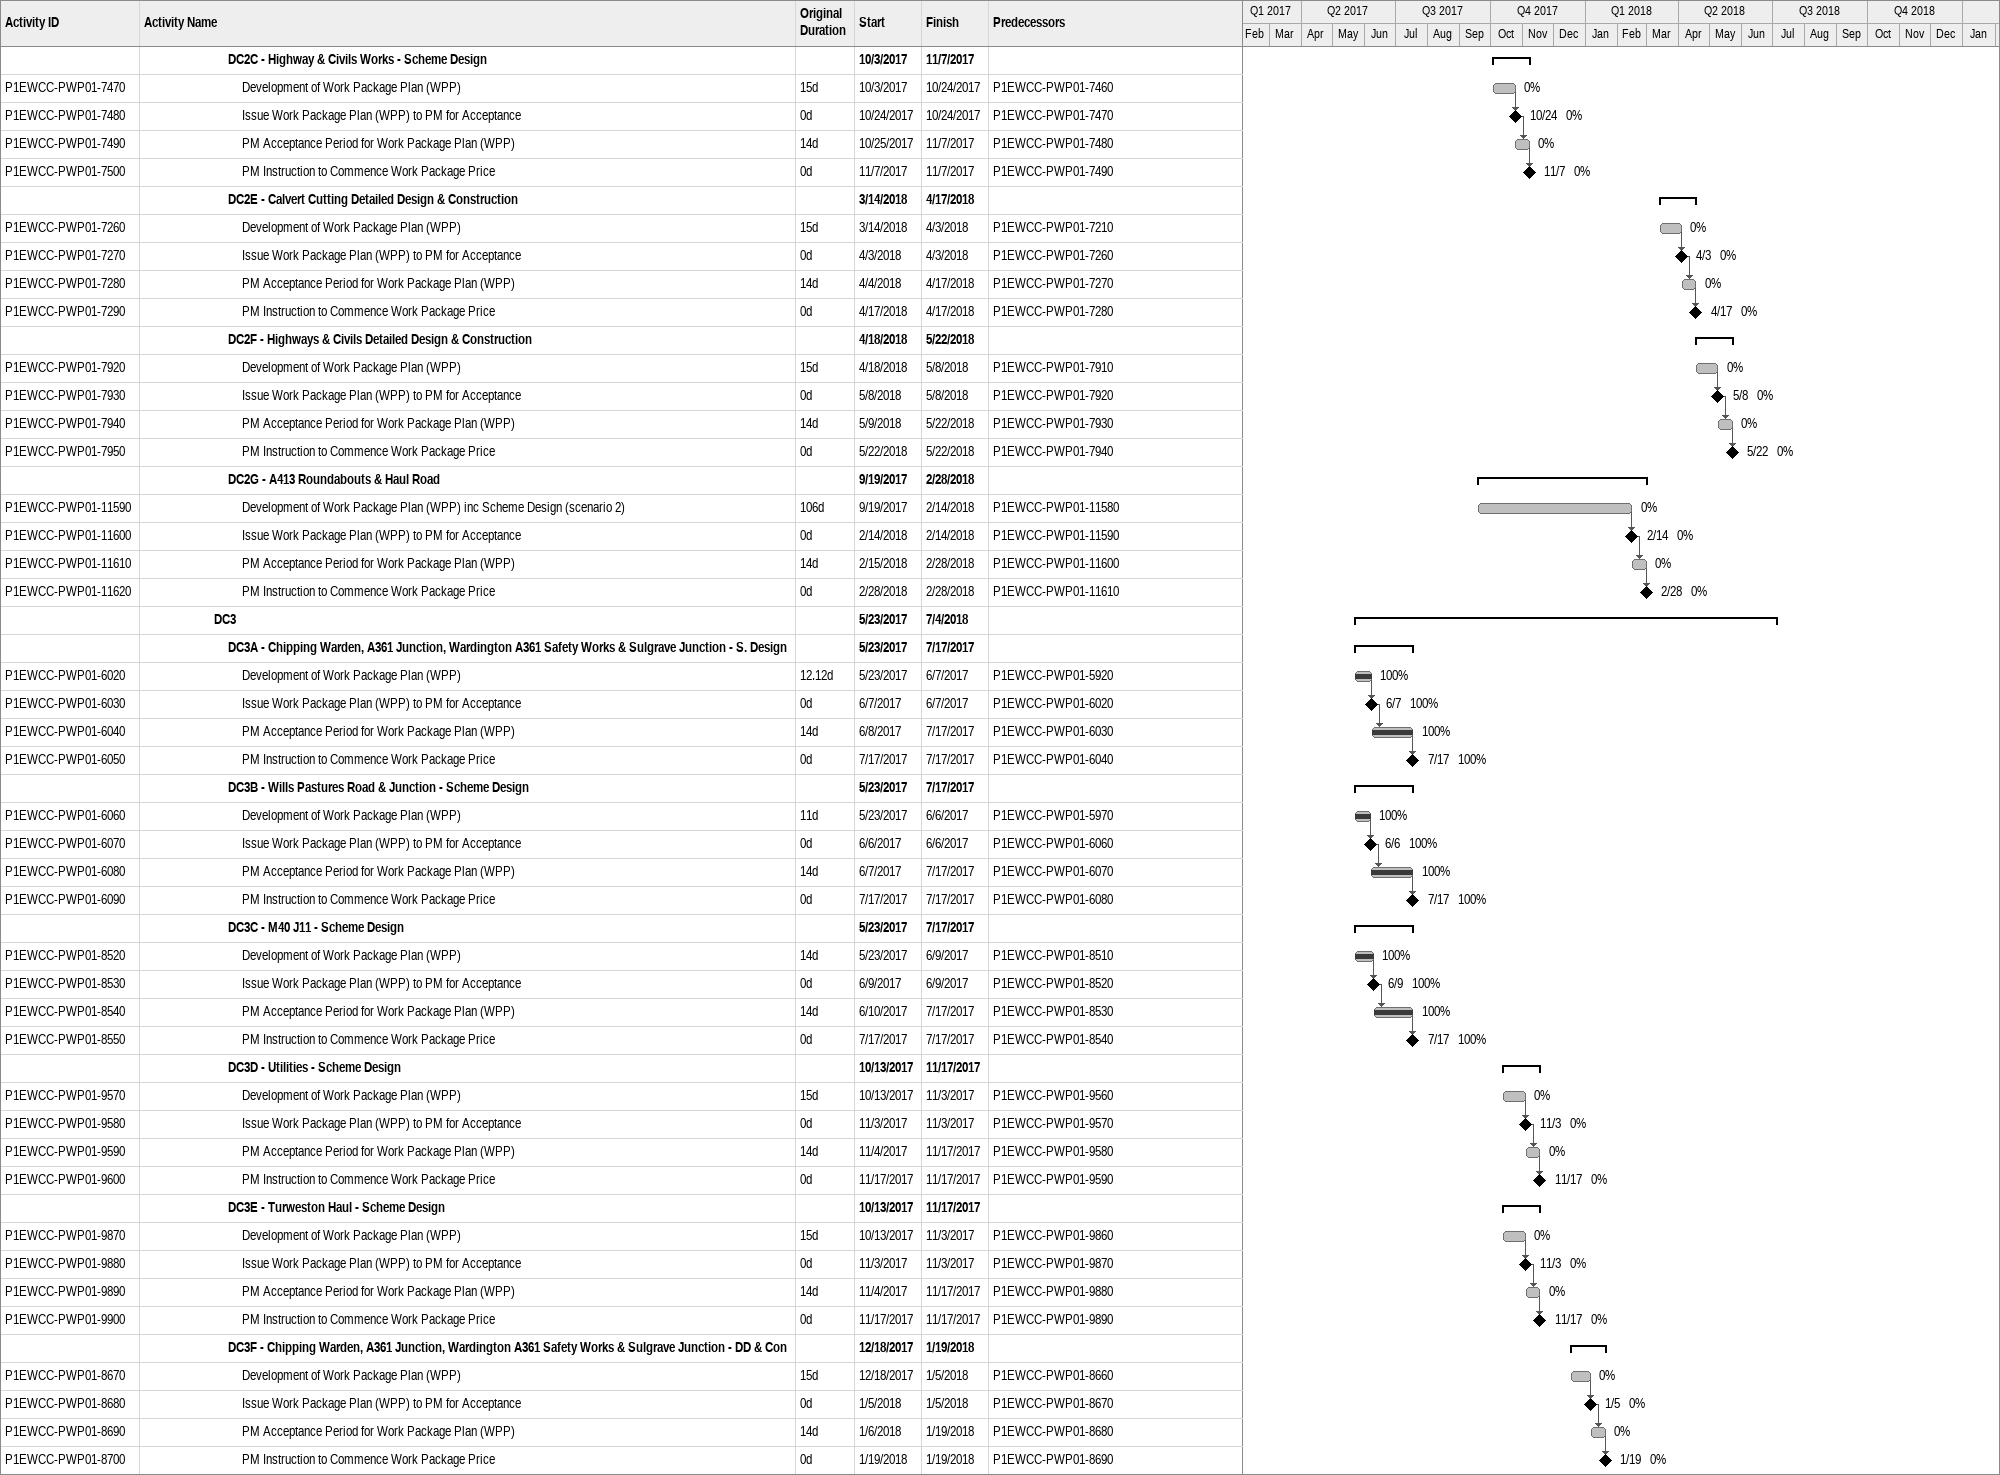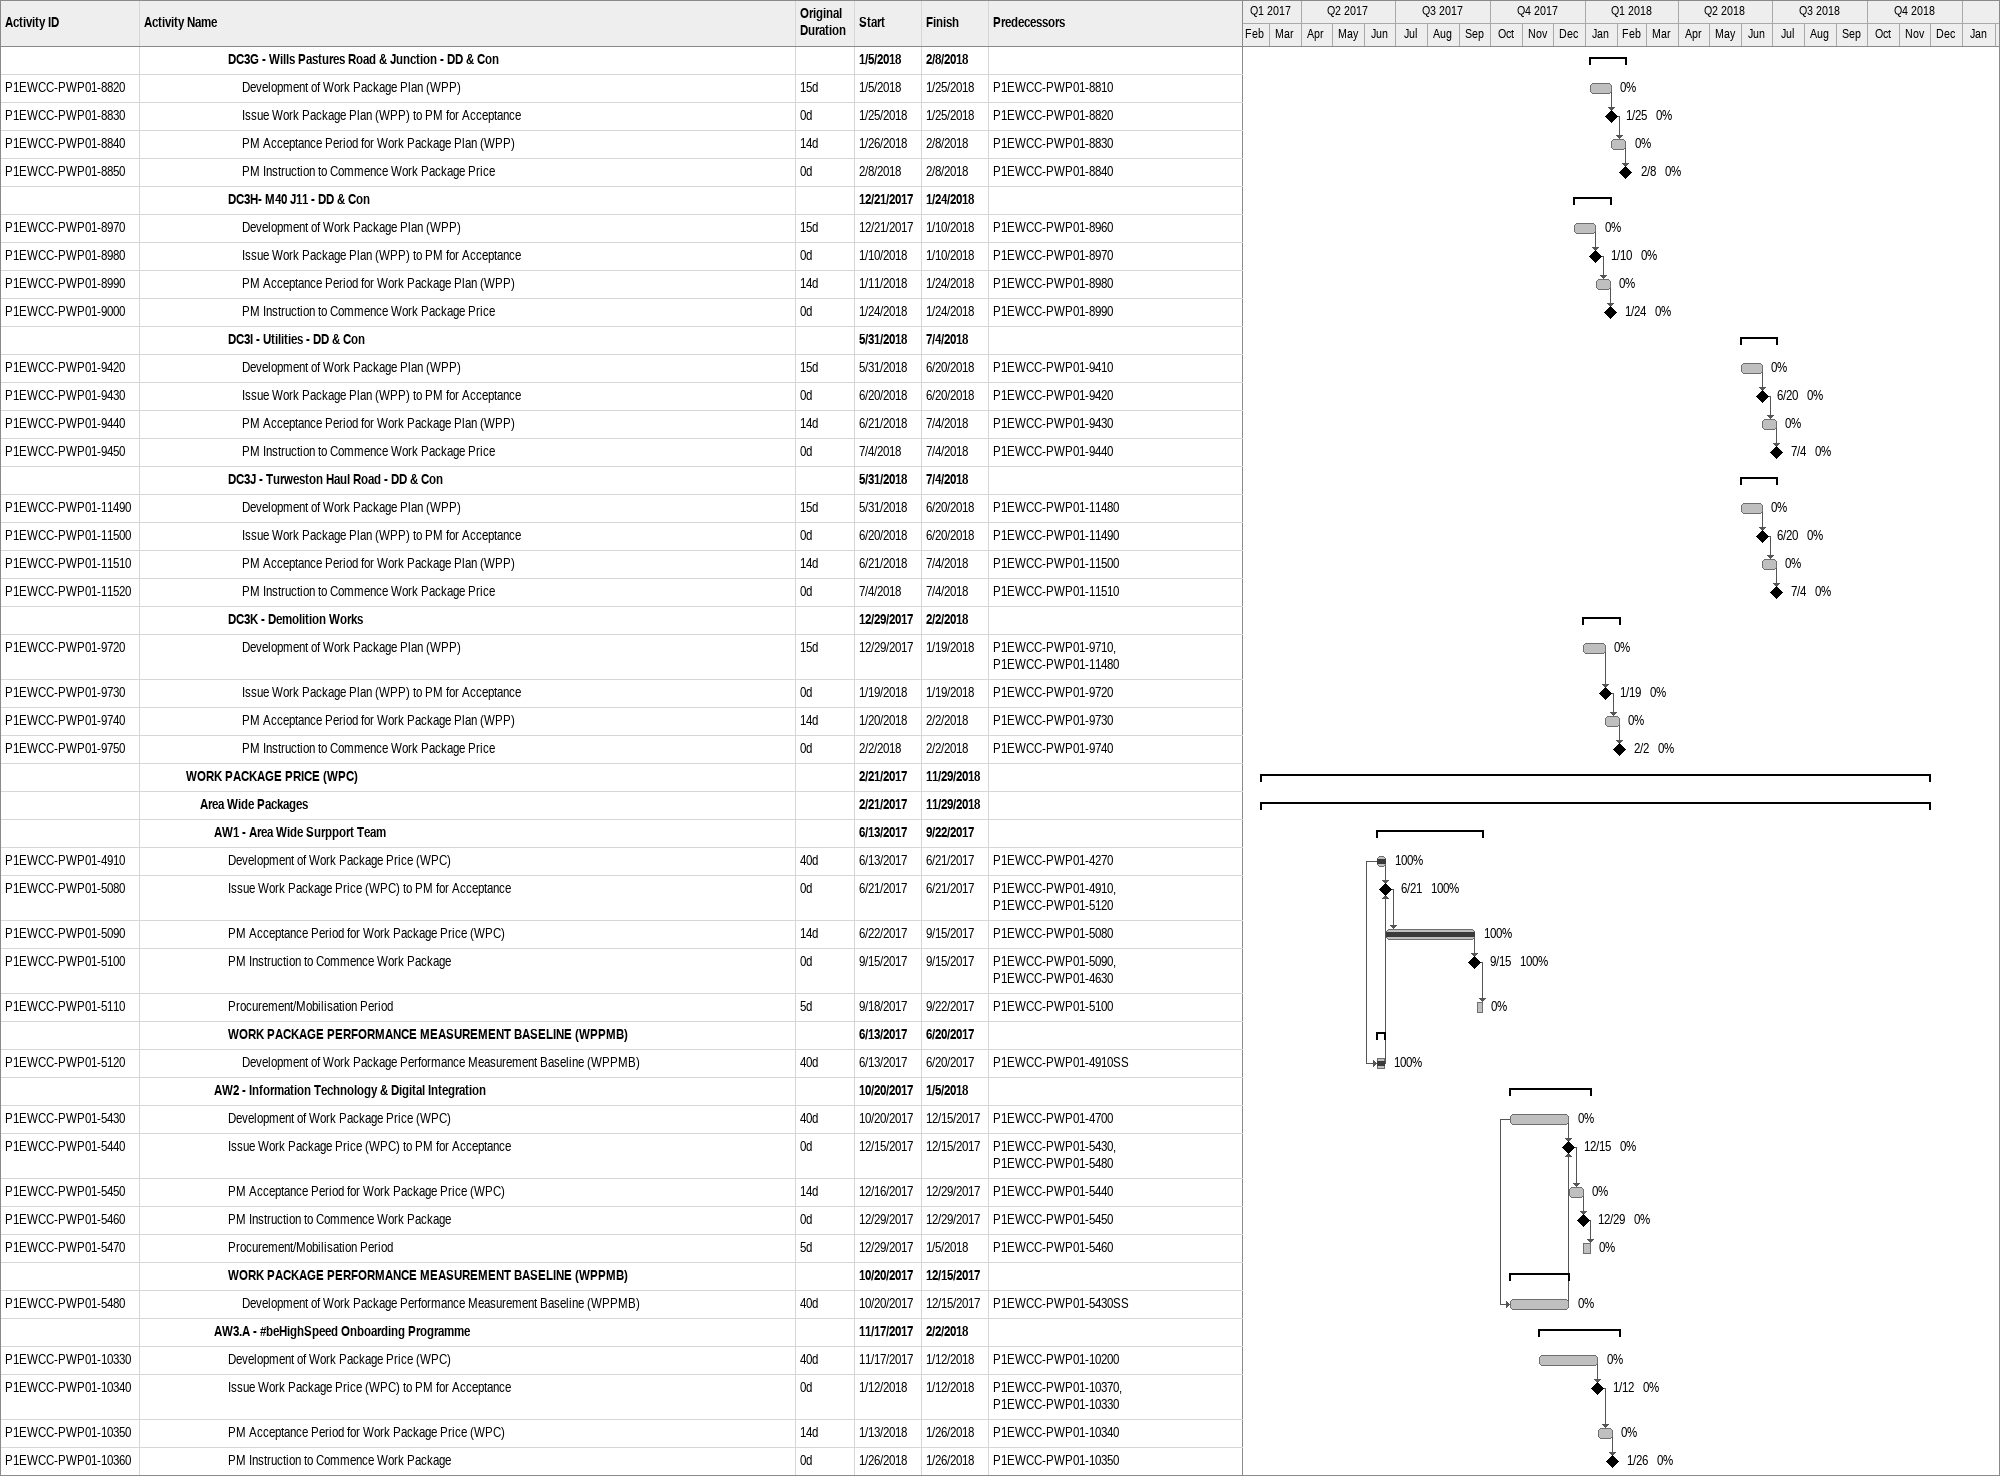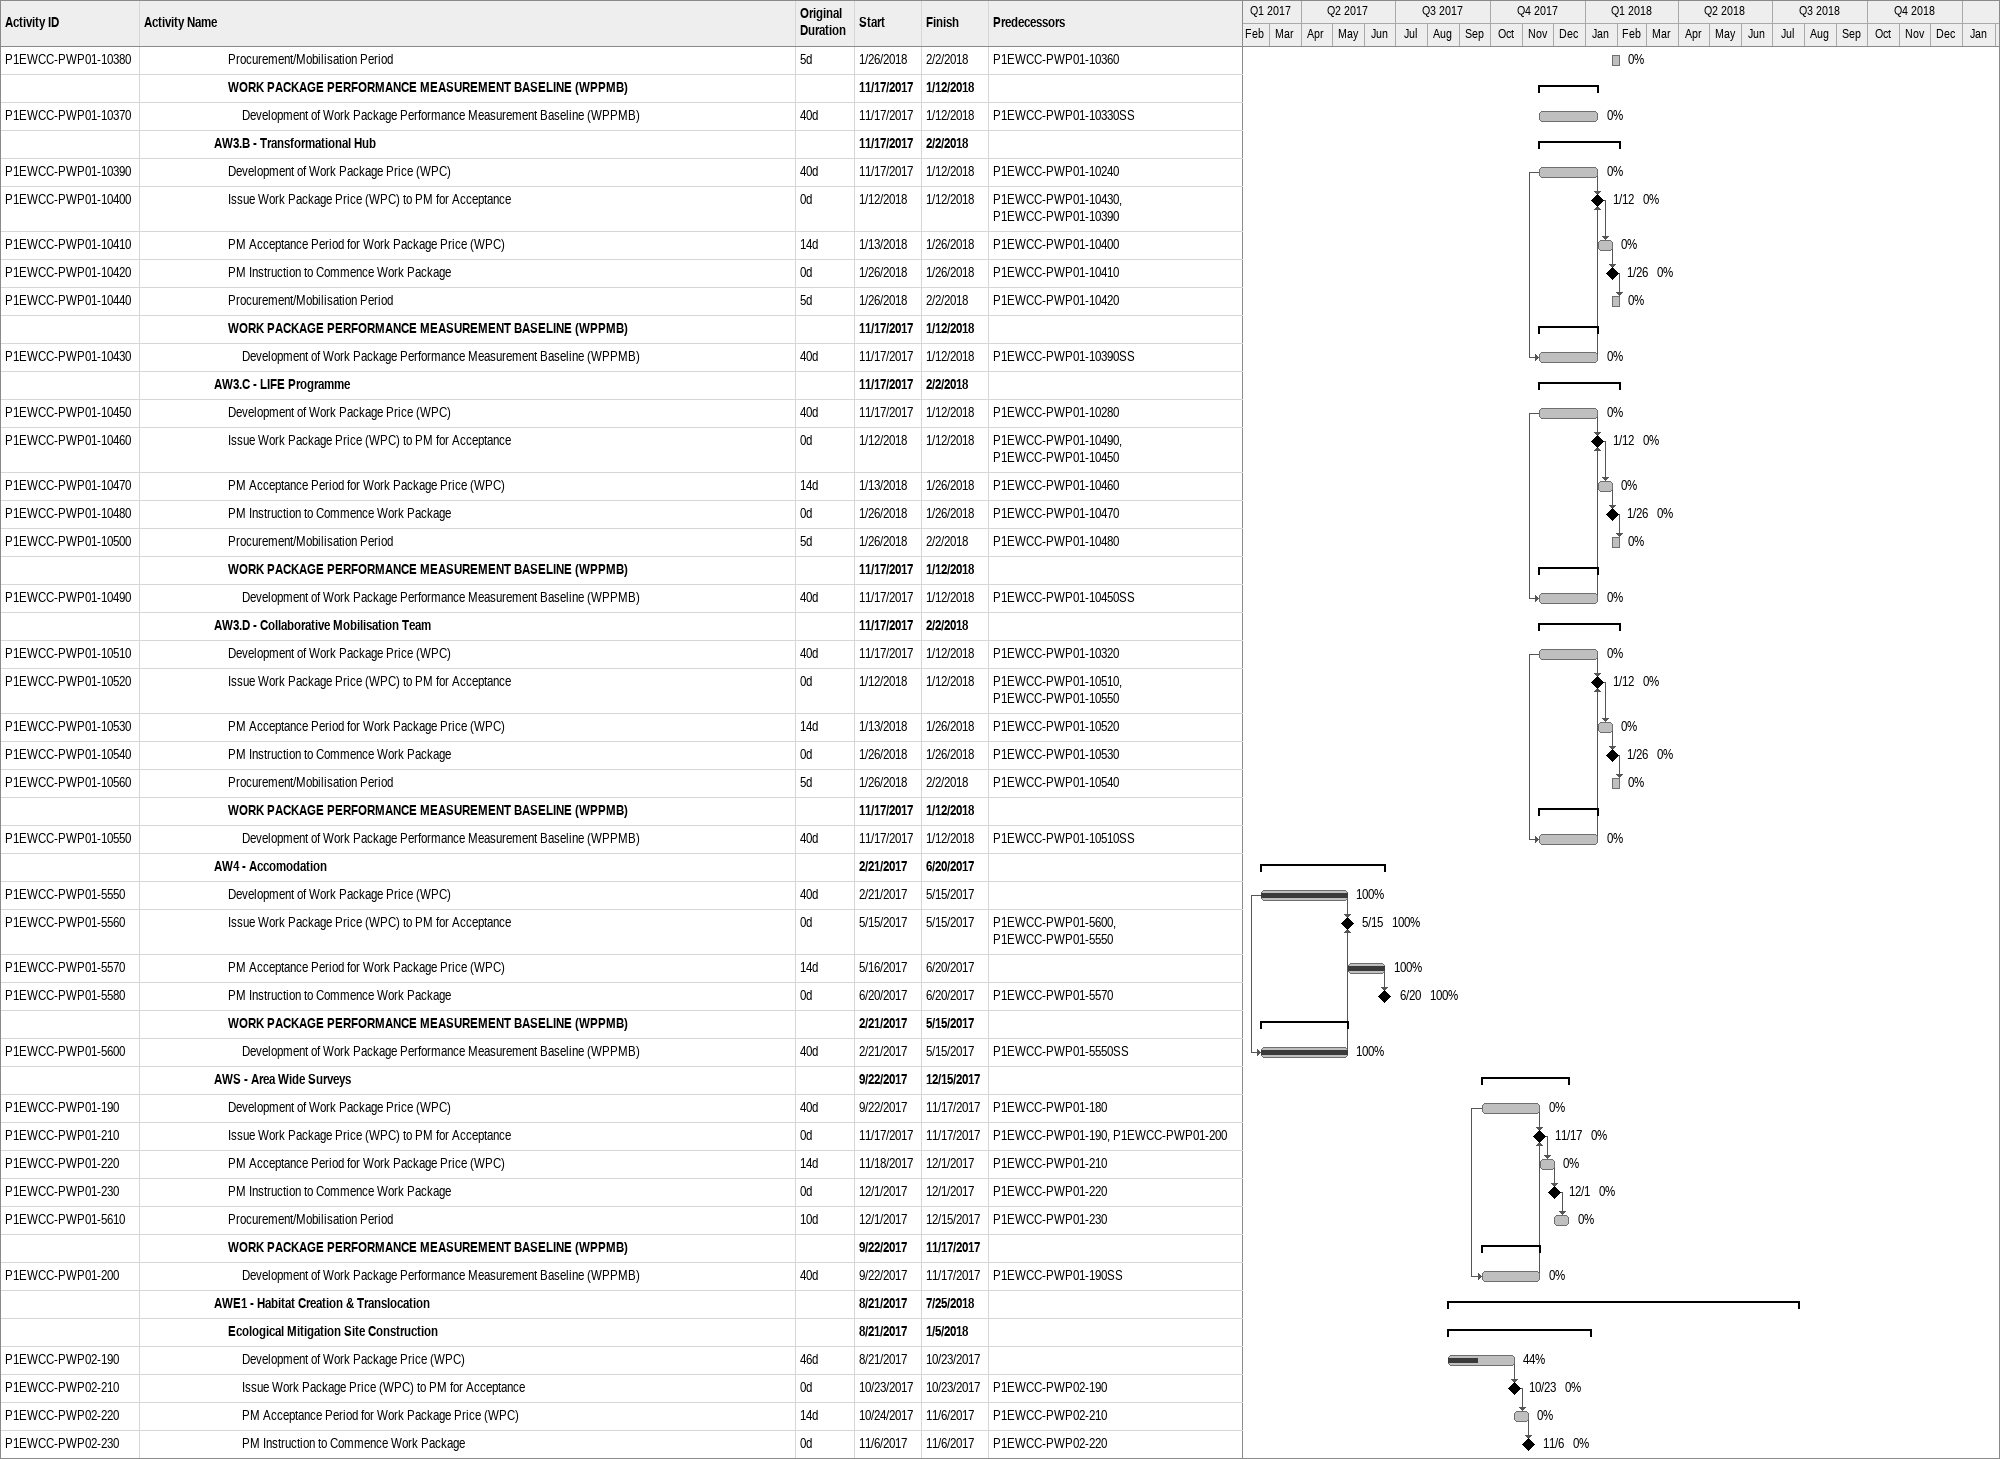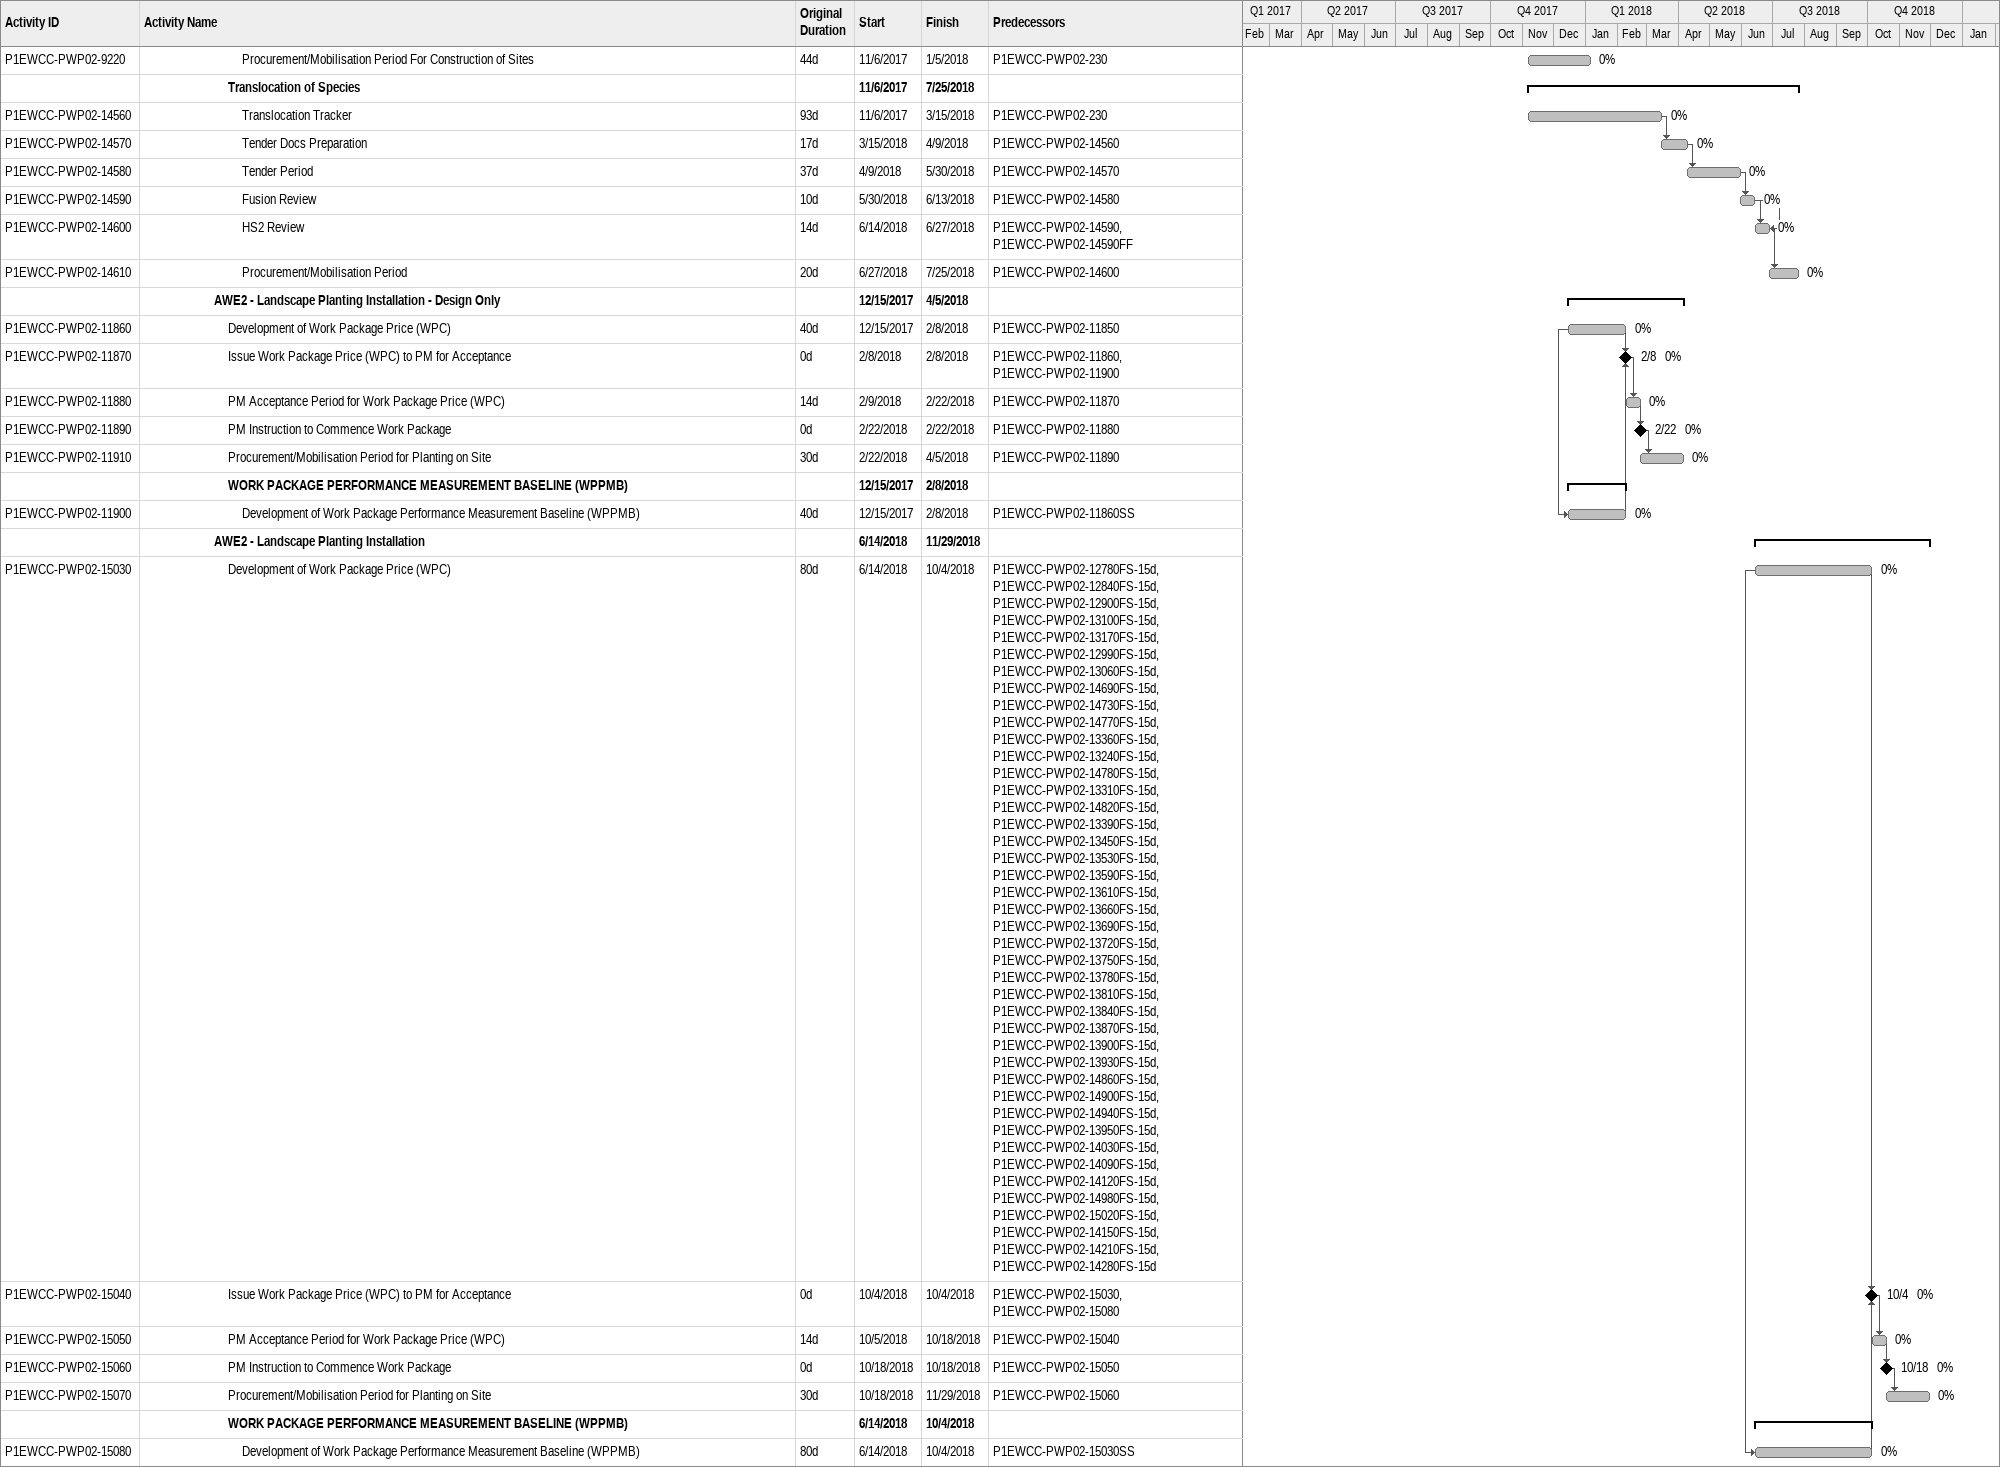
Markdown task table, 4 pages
| ID | Level | Task | Original duration | Start | Finish | Predecessors | % complete |
|---|---|---|---|---|---|---|---|
|  | 7 | **DC2C - Highway & Civils Works - Scheme Design** |  | 2017-10-03 | 2017-11-07 |  |  |
| P1EWCC-PWP01-7470 | 8 | Development of Work Package Plan (WPP) | 15d | 2017-10-03 | 2017-10-24 | P1EWCC-PWP01-7460 | 0 |
| P1EWCC-PWP01-7480 | 8 | Issue Work Package Plan (WPP) to PM for Acceptance | 0d | 2017-10-24 | 2017-10-24 | P1EWCC-PWP01-7470 | 0 |
| P1EWCC-PWP01-7490 | 8 | PM Acceptance Period for Work Package Plan (WPP) | 14d | 2017-10-25 | 2017-11-07 | P1EWCC-PWP01-7480 | 0 |
| P1EWCC-PWP01-7500 | 8 | PM Instruction to Commence Work Package Price | 0d | 2017-11-07 | 2017-11-07 | P1EWCC-PWP01-7490 | 0 |
|  | 7 | **DC2E - Calvert Cutting Detailed Design & Construction** |  | 2018-03-14 | 2018-04-17 |  |  |
| P1EWCC-PWP01-7260 | 8 | Development of Work Package Plan (WPP) | 15d | 2018-03-14 | 2018-04-03 | P1EWCC-PWP01-7210 | 0 |
| P1EWCC-PWP01-7270 | 8 | Issue Work Package Plan (WPP) to PM for Acceptance | 0d | 2018-04-03 | 2018-04-03 | P1EWCC-PWP01-7260 | 0 |
| P1EWCC-PWP01-7280 | 8 | PM Acceptance Period for Work Package Plan (WPP) | 14d | 2018-04-04 | 2018-04-17 | P1EWCC-PWP01-7270 | 0 |
| P1EWCC-PWP01-7290 | 8 | PM Instruction to Commence Work Package Price | 0d | 2018-04-17 | 2018-04-17 | P1EWCC-PWP01-7280 | 0 |
|  | 7 | **DC2F - Highways & Civils Detailed Design & Construction** |  | 2018-04-18 | 2018-05-22 |  |  |
| P1EWCC-PWP01-7920 | 8 | Development of Work Package Plan (WPP) | 15d | 2018-04-18 | 2018-05-08 | P1EWCC-PWP01-7910 | 0 |
| P1EWCC-PWP01-7930 | 8 | Issue Work Package Plan (WPP) to PM for Acceptance | 0d | 2018-05-08 | 2018-05-08 | P1EWCC-PWP01-7920 | 0 |
| P1EWCC-PWP01-7940 | 8 | PM Acceptance Period for Work Package Plan (WPP) | 14d | 2018-05-09 | 2018-05-22 | P1EWCC-PWP01-7930 | 0 |
| P1EWCC-PWP01-7950 | 8 | PM Instruction to Commence Work Package Price | 0d | 2018-05-22 | 2018-05-22 | P1EWCC-PWP01-7940 | 0 |
|  | 7 | **DC2G - A413 Roundabouts & Haul Road** |  | 2017-09-19 | 2018-02-28 |  |  |
| P1EWCC-PWP01-11590 | 8 | Development of Work Package Plan (WPP) inc Scheme Design (scenario 2) | 106d | 2017-09-19 | 2018-02-14 | P1EWCC-PWP01-11580 | 0 |
| P1EWCC-PWP01-11600 | 8 | Issue Work Package Plan (WPP) to PM for Acceptance | 0d | 2018-02-14 | 2018-02-14 | P1EWCC-PWP01-11590 | 0 |
| P1EWCC-PWP01-11610 | 8 | PM Acceptance Period for Work Package Plan (WPP) | 14d | 2018-02-15 | 2018-02-28 | P1EWCC-PWP01-11600 | 0 |
| P1EWCC-PWP01-11620 | 8 | PM Instruction to Commence Work Package Price | 0d | 2018-02-28 | 2018-02-28 | P1EWCC-PWP01-11610 | 0 |
|  | 6 | **DC3** |  | 2017-05-23 | 2018-07-04 |  |  |
|  | 7 | **DC3A - Chipping Warden, A361 Junction, Wardington A361 Safety Works & Sulgrave Junction - S. Design** |  | 2017-05-23 | 2017-07-17 |  |  |
| P1EWCC-PWP01-6020 | 8 | Development of Work Package Plan (WPP) | 12.12d | 2017-05-23 | 2017-06-07 | P1EWCC-PWP01-5920 | 100 |
| P1EWCC-PWP01-6030 | 8 | Issue Work Package Plan (WPP) to PM for Acceptance | 0d | 2017-06-07 | 2017-06-07 | P1EWCC-PWP01-6020 | 100 |
| P1EWCC-PWP01-6040 | 8 | PM Acceptance Period for Work Package Plan (WPP) | 14d | 2017-06-08 | 2017-07-17 | P1EWCC-PWP01-6030 | 100 |
| P1EWCC-PWP01-6050 | 8 | PM Instruction to Commence Work Package Price | 0d | 2017-07-17 | 2017-07-17 | P1EWCC-PWP01-6040 | 100 |
|  | 7 | **DC3B - Wills Pastures Road & Junction - Scheme Design** |  | 2017-05-23 | 2017-07-17 |  |  |
| P1EWCC-PWP01-6060 | 8 | Development of Work Package Plan (WPP) | 11d | 2017-05-23 | 2017-06-06 | P1EWCC-PWP01-5970 | 100 |
| P1EWCC-PWP01-6070 | 8 | Issue Work Package Plan (WPP) to PM for Acceptance | 0d | 2017-06-06 | 2017-06-06 | P1EWCC-PWP01-6060 | 100 |
| P1EWCC-PWP01-6080 | 8 | PM Acceptance Period for Work Package Plan (WPP) | 14d | 2017-06-07 | 2017-07-17 | P1EWCC-PWP01-6070 | 100 |
| P1EWCC-PWP01-6090 | 8 | PM Instruction to Commence Work Package Price | 0d | 2017-07-17 | 2017-07-17 | P1EWCC-PWP01-6080 | 100 |
|  | 7 | **DC3C - M40 J11 - Scheme Design** |  | 2017-05-23 | 2017-07-17 |  |  |
| P1EWCC-PWP01-8520 | 8 | Development of Work Package Plan (WPP) | 14d | 2017-05-23 | 2017-06-09 | P1EWCC-PWP01-8510 | 100 |
| P1EWCC-PWP01-8530 | 8 | Issue Work Package Plan (WPP) to PM for Acceptance | 0d | 2017-06-09 | 2017-06-09 | P1EWCC-PWP01-8520 | 100 |
| P1EWCC-PWP01-8540 | 8 | PM Acceptance Period for Work Package Plan (WPP) | 14d | 2017-06-10 | 2017-07-17 | P1EWCC-PWP01-8530 | 100 |
| P1EWCC-PWP01-8550 | 8 | PM Instruction to Commence Work Package Price | 0d | 2017-07-17 | 2017-07-17 | P1EWCC-PWP01-8540 | 100 |
|  | 7 | **DC3D - Utilities - Scheme Design** |  | 2017-10-13 | 2017-11-17 |  |  |
| P1EWCC-PWP01-9570 | 8 | Development of Work Package Plan (WPP) | 15d | 2017-10-13 | 2017-11-03 | P1EWCC-PWP01-9560 | 0 |
| P1EWCC-PWP01-9580 | 8 | Issue Work Package Plan (WPP) to PM for Acceptance | 0d | 2017-11-03 | 2017-11-03 | P1EWCC-PWP01-9570 | 0 |
| P1EWCC-PWP01-9590 | 8 | PM Acceptance Period for Work Package Plan (WPP) | 14d | 2017-11-04 | 2017-11-17 | P1EWCC-PWP01-9580 | 0 |
| P1EWCC-PWP01-9600 | 8 | PM Instruction to Commence Work Package Price | 0d | 2017-11-17 | 2017-11-17 | P1EWCC-PWP01-9590 | 0 |
|  | 7 | **DC3E - Turweston Haul - Scheme Design** |  | 2017-10-13 | 2017-11-17 |  |  |
| P1EWCC-PWP01-9870 | 8 | Development of Work Package Plan (WPP) | 15d | 2017-10-13 | 2017-11-03 | P1EWCC-PWP01-9860 | 0 |
| P1EWCC-PWP01-9880 | 8 | Issue Work Package Plan (WPP) to PM for Acceptance | 0d | 2017-11-03 | 2017-11-03 | P1EWCC-PWP01-9870 | 0 |
| P1EWCC-PWP01-9890 | 8 | PM Acceptance Period for Work Package Plan (WPP) | 14d | 2017-11-04 | 2017-11-17 | P1EWCC-PWP01-9880 | 0 |
| P1EWCC-PWP01-9900 | 8 | PM Instruction to Commence Work Package Price | 0d | 2017-11-17 | 2017-11-17 | P1EWCC-PWP01-9890 | 0 |
|  | 7 | **DC3F - Chipping Warden, A361 Junction, Wardington A361 Safety Works & Sulgrave Junction - DD & Con** |  | 2017-12-18 | 2018-01-19 |  |  |
| P1EWCC-PWP01-8670 | 8 | Development of Work Package Plan (WPP) | 15d | 2017-12-18 | 2018-01-05 | P1EWCC-PWP01-8660 | 0 |
| P1EWCC-PWP01-8680 | 8 | Issue Work Package Plan (WPP) to PM for Acceptance | 0d | 2018-01-05 | 2018-01-05 | P1EWCC-PWP01-8670 | 0 |
| P1EWCC-PWP01-8690 | 8 | PM Acceptance Period for Work Package Plan (WPP) | 14d | 2018-01-06 | 2018-01-19 | P1EWCC-PWP01-8680 | 0 |
| P1EWCC-PWP01-8700 | 8 | PM Instruction to Commence Work Package Price | 0d | 2018-01-19 | 2018-01-19 | P1EWCC-PWP01-8690 | 0 |
|  | 7 | **DC3G - Wills Pastures Road & Junction - DD & Con** |  | 2018-01-05 | 2018-02-08 |  |  |
| P1EWCC-PWP01-8820 | 8 | Development of Work Package Plan (WPP) | 15d | 2018-01-05 | 2018-01-25 | P1EWCC-PWP01-8810 | 0 |
| P1EWCC-PWP01-8830 | 8 | Issue Work Package Plan (WPP) to PM for Acceptance | 0d | 2018-01-25 | 2018-01-25 | P1EWCC-PWP01-8820 | 0 |
| P1EWCC-PWP01-8840 | 8 | PM Acceptance Period for Work Package Plan (WPP) | 14d | 2018-01-26 | 2018-02-08 | P1EWCC-PWP01-8830 | 0 |
| P1EWCC-PWP01-8850 | 8 | PM Instruction to Commence Work Package Price | 0d | 2018-02-08 | 2018-02-08 | P1EWCC-PWP01-8840 | 0 |
|  | 7 | **DC3H- M40 J11 - DD & Con** |  | 2017-12-21 | 2018-01-24 |  |  |
| P1EWCC-PWP01-8970 | 8 | Development of Work Package Plan (WPP) | 15d | 2017-12-21 | 2018-01-10 | P1EWCC-PWP01-8960 | 0 |
| P1EWCC-PWP01-8980 | 8 | Issue Work Package Plan (WPP) to PM for Acceptance | 0d | 2018-01-10 | 2018-01-10 | P1EWCC-PWP01-8970 | 0 |
| P1EWCC-PWP01-8990 | 8 | PM Acceptance Period for Work Package Plan (WPP) | 14d | 2018-01-11 | 2018-01-24 | P1EWCC-PWP01-8980 | 0 |
| P1EWCC-PWP01-9000 | 8 | PM Instruction to Commence Work Package Price | 0d | 2018-01-24 | 2018-01-24 | P1EWCC-PWP01-8990 | 0 |
|  | 7 | **DC3I - Utilities - DD & Con** |  | 2018-05-31 | 2018-07-04 |  |  |
| P1EWCC-PWP01-9420 | 8 | Development of Work Package Plan (WPP) | 15d | 2018-05-31 | 2018-06-20 | P1EWCC-PWP01-9410 | 0 |
| P1EWCC-PWP01-9430 | 8 | Issue Work Package Plan (WPP) to PM for Acceptance | 0d | 2018-06-20 | 2018-06-20 | P1EWCC-PWP01-9420 | 0 |
| P1EWCC-PWP01-9440 | 8 | PM Acceptance Period for Work Package Plan (WPP) | 14d | 2018-06-21 | 2018-07-04 | P1EWCC-PWP01-9430 | 0 |
| P1EWCC-PWP01-9450 | 8 | PM Instruction to Commence Work Package Price | 0d | 2018-07-04 | 2018-07-04 | P1EWCC-PWP01-9440 | 0 |
|  | 7 | **DC3J - Turweston Haul Road - DD & Con** |  | 2018-05-31 | 2018-07-04 |  |  |
| P1EWCC-PWP01-11490 | 8 | Development of Work Package Plan (WPP) | 15d | 2018-05-31 | 2018-06-20 | P1EWCC-PWP01-11480 | 0 |
| P1EWCC-PWP01-11500 | 8 | Issue Work Package Plan (WPP) to PM for Acceptance | 0d | 2018-06-20 | 2018-06-20 | P1EWCC-PWP01-11490 | 0 |
| P1EWCC-PWP01-11510 | 8 | PM Acceptance Period for Work Package Plan (WPP) | 14d | 2018-06-21 | 2018-07-04 | P1EWCC-PWP01-11500 | 0 |
| P1EWCC-PWP01-11520 | 8 | PM Instruction to Commence Work Package Price | 0d | 2018-07-04 | 2018-07-04 | P1EWCC-PWP01-11510 | 0 |
|  | 7 | **DC3K - Demolition Works** |  | 2017-12-29 | 2018-02-02 |  |  |
| P1EWCC-PWP01-9720 | 8 | Development of Work Package Plan (WPP) | 15d | 2017-12-29 | 2018-01-19 | P1EWCC-PWP01-9710, P1EWCC-PWP01-11480 | 0 |
| P1EWCC-PWP01-9730 | 8 | Issue Work Package Plan (WPP) to PM for Acceptance | 0d | 2018-01-19 | 2018-01-19 | P1EWCC-PWP01-9720 | 0 |
| P1EWCC-PWP01-9740 | 8 | PM Acceptance Period for Work Package Plan (WPP) | 14d | 2018-01-20 | 2018-02-02 | P1EWCC-PWP01-9730 | 0 |
| P1EWCC-PWP01-9750 | 8 | PM Instruction to Commence Work Package Price | 0d | 2018-02-02 | 2018-02-02 | P1EWCC-PWP01-9740 | 0 |
|  | 4 | **WORK PACKAGE PRICE (WPC)** |  | 2017-02-21 | 2018-11-29 |  |  |
|  | 5 | **Area Wide Packages** |  | 2017-02-21 | 2018-11-29 |  |  |
|  | 6 | **AW1 - Area Wide Surpport Team** |  | 2017-06-13 | 2017-09-22 |  |  |
| P1EWCC-PWP01-4910 | 7 | Development of Work Package Price (WPC) | 40d | 2017-06-13 | 2017-06-21 | P1EWCC-PWP01-4270 | 100 |
| P1EWCC-PWP01-5080 | 7 | Issue Work Package Price (WPC) to PM for Acceptance | 0d | 2017-06-21 | 2017-06-21 | P1EWCC-PWP01-4910, P1EWCC-PWP01-5120 | 100 |
| P1EWCC-PWP01-5090 | 7 | PM Acceptance Period for Work Package Price (WPC) | 14d | 2017-06-22 | 2017-09-15 | P1EWCC-PWP01-5080 | 100 |
| P1EWCC-PWP01-5100 | 7 | PM Instruction to Commence Work Package | 0d | 2017-09-15 | 2017-09-15 | P1EWCC-PWP01-5090, P1EWCC-PWP01-4630 | 100 |
| P1EWCC-PWP01-5110 | 7 | Procurement/Mobilisation Period | 5d | 2017-09-18 | 2017-09-22 | P1EWCC-PWP01-5100 | 0 |
|  | 7 | **WORK PACKAGE PERFORMANCE MEASUREMENT BASELINE (WPPMB)** |  | 2017-06-13 | 2017-06-20 |  |  |
| P1EWCC-PWP01-5120 | 8 | Development of Work Package Performance Measurement Baseline (WPPMB) | 40d | 2017-06-13 | 2017-06-20 | P1EWCC-PWP01-4910SS | 100 |
|  | 6 | **AW2 - Information Technology & Digital Integration** |  | 2017-10-20 | 2018-01-05 |  |  |
| P1EWCC-PWP01-5430 | 7 | Development of Work Package Price (WPC) | 40d | 2017-10-20 | 2017-12-15 | P1EWCC-PWP01-4700 | 0 |
| P1EWCC-PWP01-5440 | 7 | Issue Work Package Price (WPC) to PM for Acceptance | 0d | 2017-12-15 | 2017-12-15 | P1EWCC-PWP01-5430, P1EWCC-PWP01-5480 | 0 |
| P1EWCC-PWP01-5450 | 7 | PM Acceptance Period for Work Package Price (WPC) | 14d | 2017-12-16 | 2017-12-29 | P1EWCC-PWP01-5440 | 0 |
| P1EWCC-PWP01-5460 | 7 | PM Instruction to Commence Work Package | 0d | 2017-12-29 | 2017-12-29 | P1EWCC-PWP01-5450 | 0 |
| P1EWCC-PWP01-5470 | 7 | Procurement/Mobilisation Period | 5d | 2017-12-29 | 2018-01-05 | P1EWCC-PWP01-5460 | 0 |
|  | 7 | **WORK PACKAGE PERFORMANCE MEASUREMENT BASELINE (WPPMB)** |  | 2017-10-20 | 2017-12-15 |  |  |
| P1EWCC-PWP01-5480 | 8 | Development of Work Package Performance Measurement Baseline (WPPMB) | 40d | 2017-10-20 | 2017-12-15 | P1EWCC-PWP01-5430SS | 0 |
|  | 6 | **AW3.A - #beHighSpeed Onboarding Programme** |  | 2017-11-17 | 2018-02-02 |  |  |
| P1EWCC-PWP01-10330 | 7 | Development of Work Package Price (WPC) | 40d | 2017-11-17 | 2018-01-12 | P1EWCC-PWP01-10200 | 0 |
| P1EWCC-PWP01-10340 | 7 | Issue Work Package Price (WPC) to PM for Acceptance | 0d | 2018-01-12 | 2018-01-12 | P1EWCC-PWP01-10370, P1EWCC-PWP01-10330 | 0 |
| P1EWCC-PWP01-10350 | 7 | PM Acceptance Period for Work Package Price (WPC) | 14d | 2018-01-13 | 2018-01-26 | P1EWCC-PWP01-10340 | 0 |
| P1EWCC-PWP01-10360 | 7 | PM Instruction to Commence Work Package | 0d | 2018-01-26 | 2018-01-26 | P1EWCC-PWP01-10350 | 0 |
| P1EWCC-PWP01-10380 | 7 | Procurement/Mobilisation Period | 5d | 2018-01-26 | 2018-02-02 | P1EWCC-PWP01-10360 | 0 |
|  | 7 | **WORK PACKAGE PERFORMANCE MEASUREMENT BASELINE (WPPMB)** |  | 2017-11-17 | 2018-01-12 |  |  |
| P1EWCC-PWP01-10370 | 8 | Development of Work Package Performance Measurement Baseline (WPPMB) | 40d | 2017-11-17 | 2018-01-12 | P1EWCC-PWP01-10330SS | 0 |
|  | 6 | **AW3.B - Transformational Hub** |  | 2017-11-17 | 2018-02-02 |  |  |
| P1EWCC-PWP01-10390 | 7 | Development of Work Package Price (WPC) | 40d | 2017-11-17 | 2018-01-12 | P1EWCC-PWP01-10240 | 0 |
| P1EWCC-PWP01-10400 | 7 | Issue Work Package Price (WPC) to PM for Acceptance | 0d | 2018-01-12 | 2018-01-12 | P1EWCC-PWP01-10430, P1EWCC-PWP01-10390 | 0 |
| P1EWCC-PWP01-10410 | 7 | PM Acceptance Period for Work Package Price (WPC) | 14d | 2018-01-13 | 2018-01-26 | P1EWCC-PWP01-10400 | 0 |
| P1EWCC-PWP01-10420 | 7 | PM Instruction to Commence Work Package | 0d | 2018-01-26 | 2018-01-26 | P1EWCC-PWP01-10410 | 0 |
| P1EWCC-PWP01-10440 | 7 | Procurement/Mobilisation Period | 5d | 2018-01-26 | 2018-02-02 | P1EWCC-PWP01-10420 | 0 |
|  | 7 | **WORK PACKAGE PERFORMANCE MEASUREMENT BASELINE (WPPMB)** |  | 2017-11-17 | 2018-01-12 |  |  |
| P1EWCC-PWP01-10430 | 8 | Development of Work Package Performance Measurement Baseline (WPPMB) | 40d | 2017-11-17 | 2018-01-12 | P1EWCC-PWP01-10390SS | 0 |
|  | 6 | **AW3.C - LIFE Programme** |  | 2017-11-17 | 2018-02-02 |  |  |
| P1EWCC-PWP01-10450 | 7 | Development of Work Package Price (WPC) | 40d | 2017-11-17 | 2018-01-12 | P1EWCC-PWP01-10280 | 0 |
| P1EWCC-PWP01-10460 | 7 | Issue Work Package Price (WPC) to PM for Acceptance | 0d | 2018-01-12 | 2018-01-12 | P1EWCC-PWP01-10490, P1EWCC-PWP01-10450 | 0 |
| P1EWCC-PWP01-10470 | 7 | PM Acceptance Period for Work Package Price (WPC) | 14d | 2018-01-13 | 2018-01-26 | P1EWCC-PWP01-10460 | 0 |
| P1EWCC-PWP01-10480 | 7 | PM Instruction to Commence Work Package | 0d | 2018-01-26 | 2018-01-26 | P1EWCC-PWP01-10470 | 0 |
| P1EWCC-PWP01-10500 | 7 | Procurement/Mobilisation Period | 5d | 2018-01-26 | 2018-02-02 | P1EWCC-PWP01-10480 | 0 |
|  | 7 | **WORK PACKAGE PERFORMANCE MEASUREMENT BASELINE (WPPMB)** |  | 2017-11-17 | 2018-01-12 |  |  |
| P1EWCC-PWP01-10490 | 8 | Development of Work Package Performance Measurement Baseline (WPPMB) | 40d | 2017-11-17 | 2018-01-12 | P1EWCC-PWP01-10450SS | 0 |
|  | 6 | **AW3.D - Collaborative Mobilisation Team** |  | 2017-11-17 | 2018-02-02 |  |  |
| P1EWCC-PWP01-10510 | 7 | Development of Work Package Price (WPC) | 40d | 2017-11-17 | 2018-01-12 | P1EWCC-PWP01-10320 | 0 |
| P1EWCC-PWP01-10520 | 7 | Issue Work Package Price (WPC) to PM for Acceptance | 0d | 2018-01-12 | 2018-01-12 | P1EWCC-PWP01-10510, P1EWCC-PWP01-10550 | 0 |
| P1EWCC-PWP01-10530 | 7 | PM Acceptance Period for Work Package Price (WPC) | 14d | 2018-01-13 | 2018-01-26 | P1EWCC-PWP01-10520 | 0 |
| P1EWCC-PWP01-10540 | 7 | PM Instruction to Commence Work Package | 0d | 2018-01-26 | 2018-01-26 | P1EWCC-PWP01-10530 | 0 |
| P1EWCC-PWP01-10560 | 7 | Procurement/Mobilisation Period | 5d | 2018-01-26 | 2018-02-02 | P1EWCC-PWP01-10540 | 0 |
|  | 7 | **WORK PACKAGE PERFORMANCE MEASUREMENT BASELINE (WPPMB)** |  | 2017-11-17 | 2018-01-12 |  |  |
| P1EWCC-PWP01-10550 | 8 | Development of Work Package Performance Measurement Baseline (WPPMB) | 40d | 2017-11-17 | 2018-01-12 | P1EWCC-PWP01-10510SS | 0 |
|  | 6 | **AW4 - Accomodation** |  | 2017-02-21 | 2017-06-20 |  |  |
| P1EWCC-PWP01-5550 | 7 | Development of Work Package Price (WPC) | 40d | 2017-02-21 | 2017-05-15 |  | 100 |
| P1EWCC-PWP01-5560 | 7 | Issue Work Package Price (WPC) to PM for Acceptance | 0d | 2017-05-15 | 2017-05-15 | P1EWCC-PWP01-5600, P1EWCC-PWP01-5550 | 100 |
| P1EWCC-PWP01-5570 | 7 | PM Acceptance Period for Work Package Price (WPC) | 14d | 2017-05-16 | 2017-06-20 |  | 100 |
| P1EWCC-PWP01-5580 | 7 | PM Instruction to Commence Work Package | 0d | 2017-06-20 | 2017-06-20 | P1EWCC-PWP01-5570 | 100 |
|  | 7 | **WORK PACKAGE PERFORMANCE MEASUREMENT BASELINE (WPPMB)** |  | 2017-02-21 | 2017-05-15 |  |  |
| P1EWCC-PWP01-5600 | 8 | Development of Work Package Performance Measurement Baseline (WPPMB) | 40d | 2017-02-21 | 2017-05-15 | P1EWCC-PWP01-5550SS | 100 |
|  | 6 | **AWS - Area Wide Surveys** |  | 2017-09-22 | 2017-12-15 |  |  |
| P1EWCC-PWP01-190 | 7 | Development of Work Package Price (WPC) | 40d | 2017-09-22 | 2017-11-17 | P1EWCC-PWP01-180 | 0 |
| P1EWCC-PWP01-210 | 7 | Issue Work Package Price (WPC) to PM for Acceptance | 0d | 2017-11-17 | 2017-11-17 | P1EWCC-PWP01-190, P1EWCC-PWP01-200 | 0 |
| P1EWCC-PWP01-220 | 7 | PM Acceptance Period for Work Package Price (WPC) | 14d | 2017-11-18 | 2017-12-01 | P1EWCC-PWP01-210 | 0 |
| P1EWCC-PWP01-230 | 7 | PM Instruction to Commence Work Package | 0d | 2017-12-01 | 2017-12-01 | P1EWCC-PWP01-220 | 0 |
| P1EWCC-PWP01-5610 | 7 | Procurement/Mobilisation Period | 10d | 2017-12-01 | 2017-12-15 | P1EWCC-PWP01-230 | 0 |
|  | 7 | **WORK PACKAGE PERFORMANCE MEASUREMENT BASELINE (WPPMB)** |  | 2017-09-22 | 2017-11-17 |  |  |
| P1EWCC-PWP01-200 | 8 | Development of Work Package Performance Measurement Baseline (WPPMB) | 40d | 2017-09-22 | 2017-11-17 | P1EWCC-PWP01-190SS | 0 |
|  | 6 | **AWE1 - Habitat Creation & Translocation** |  | 2017-08-21 | 2018-07-25 |  |  |
|  | 7 | **Ecological Mitigation Site Construction** |  | 2017-08-21 | 2018-01-05 |  |  |
| P1EWCC-PWP02-190 | 8 | Development of Work Package Price (WPC) | 46d | 2017-08-21 | 2017-10-23 |  | 44 |
| P1EWCC-PWP02-210 | 8 | Issue Work Package Price (WPC) to PM for Acceptance | 0d | 2017-10-23 | 2017-10-23 | P1EWCC-PWP02-190 | 0 |
| P1EWCC-PWP02-220 | 8 | PM Acceptance Period for Work Package Price (WPC) | 14d | 2017-10-24 | 2017-11-06 | P1EWCC-PWP02-210 | 0 |
| P1EWCC-PWP02-230 | 8 | PM Instruction to Commence Work Package | 0d | 2017-11-06 | 2017-11-06 | P1EWCC-PWP02-220 | 0 |
| P1EWCC-PWP02-9220 | 8 | Procurement/Mobilisation Period For Construction of Sites | 44d | 2017-11-06 | 2018-01-05 | P1EWCC-PWP02-230 | 0 |
|  | 7 | **Translocation of Species** |  | 2017-11-06 | 2018-07-25 |  |  |
| P1EWCC-PWP02-14560 | 8 | Translocation Tracker | 93d | 2017-11-06 | 2018-03-15 | P1EWCC-PWP02-230 | 0 |
| P1EWCC-PWP02-14570 | 8 | Tender Docs Preparation | 17d | 2018-03-15 | 2018-04-09 | P1EWCC-PWP02-14560 | 0 |
| P1EWCC-PWP02-14580 | 8 | Tender Period | 37d | 2018-04-09 | 2018-05-30 | P1EWCC-PWP02-14570 | 0 |
| P1EWCC-PWP02-14590 | 8 | Fusion Review | 10d | 2018-05-30 | 2018-06-13 | P1EWCC-PWP02-14580 | 0 |
| P1EWCC-PWP02-14600 | 8 | HS2 Review | 14d | 2018-06-14 | 2018-06-27 | P1EWCC-PWP02-14590, P1EWCC-PWP02-14590FF | 0 |
| P1EWCC-PWP02-14610 | 8 | Procurement/Mobilisation Period | 20d | 2018-06-27 | 2018-07-25 | P1EWCC-PWP02-14600 | 0 |
|  | 6 | **AWE2 - Landscape Planting Installation - Design Only** |  | 2017-12-15 | 2018-04-05 |  |  |
| P1EWCC-PWP02-11860 | 7 | Development of Work Package Price (WPC) | 40d | 2017-12-15 | 2018-02-08 | P1EWCC-PWP02-11850 | 0 |
| P1EWCC-PWP02-11870 | 7 | Issue Work Package Price (WPC) to PM for Acceptance | 0d | 2018-02-08 | 2018-02-08 | P1EWCC-PWP02-11860, P1EWCC-PWP02-11900 | 0 |
| P1EWCC-PWP02-11880 | 7 | PM Acceptance Period for Work Package Price (WPC) | 14d | 2018-02-09 | 2018-02-22 | P1EWCC-PWP02-11870 | 0 |
| P1EWCC-PWP02-11890 | 7 | PM Instruction to Commence Work Package | 0d | 2018-02-22 | 2018-02-22 | P1EWCC-PWP02-11880 | 0 |
| P1EWCC-PWP02-11910 | 7 | Procurement/Mobilisation Period for Planting on Site | 30d | 2018-02-22 | 2018-04-05 | P1EWCC-PWP02-11890 | 0 |
|  | 7 | **WORK PACKAGE PERFORMANCE MEASUREMENT BASELINE (WPPMB)** |  | 2017-12-15 | 2018-02-08 |  |  |
| P1EWCC-PWP02-11900 | 8 | Development of Work Package Performance Measurement Baseline (WPPMB) | 40d | 2017-12-15 | 2018-02-08 | P1EWCC-PWP02-11860SS | 0 |
|  | 6 | **AWE2 - Landscape Planting Installation** |  | 2018-06-14 | 2018-11-29 |  |  |
| P1EWCC-PWP02-15030 | 7 | Development of Work Package Price (WPC) | 80d | 2018-06-14 | 2018-10-04 | P1EWCC-PWP02-12780FS-15d, P1EWCC-PWP02-12840FS-15d, P1EWCC-PWP02-12900FS-15d, P1EWCC-PWP02-13100FS-15d, P1EWCC-PWP02-13170FS-15d, P1EWCC-PWP02-12990FS-15d, P1EWCC-PWP02-13060FS-15d, P1EWCC-PWP02-14690FS-15d, P1EWCC-PWP02-14730FS-15d, P1EWCC-PWP02-14770FS-15d, P1EWCC-PWP02-13360FS-15d, P1EWCC-PWP02-13240FS-15d, P1EWCC-PWP02-14780FS-15d, P1EWCC-PWP02-13310FS-15d, P1EWCC-PWP02-14820FS-15d, P1EWCC-PWP02-13390FS-15d, P1EWCC-PWP02-13450FS-15d, P1EWCC-PWP02-13530FS-15d, P1EWCC-PWP02-13590FS-15d, P1EWCC-PWP02-13610FS-15d, P1EWCC-PWP02-13660FS-15d, P1EWCC-PWP02-13690FS-15d, P1EWCC-PWP02-13720FS-15d, P1EWCC-PWP02-13750FS-15d, P1EWCC-PWP02-13780FS-15d, P1EWCC-PWP02-13810FS-15d, P1EWCC-PWP02-13840FS-15d, P1EWCC-PWP02-13870FS-15d, P1EWCC-PWP02-13900FS-15d, P1EWCC-PWP02-13930FS-15d, P1EWCC-PWP02-14860FS-15d, P1EWCC-PWP02-14900FS-15d, P1EWCC-PWP02-14940FS-15d, P1EWCC-PWP02-13950FS-15d, P1EWCC-PWP02-14030FS-15d, P1EWCC-PWP02-14090FS-15d, P1EWCC-PWP02-14120FS-15d, P1EWCC-PWP02-14980FS-15d, P1EWCC-PWP02-15020FS-15d, P1EWCC-PWP02-14150FS-15d, P1EWCC-PWP02-14210FS-15d, P1EWCC-PWP02-14280FS-15d | 0 |
| P1EWCC-PWP02-15040 | 7 | Issue Work Package Price (WPC) to PM for Acceptance | 0d | 2018-10-04 | 2018-10-04 | P1EWCC-PWP02-15030, P1EWCC-PWP02-15080 | 0 |
| P1EWCC-PWP02-15050 | 7 | PM Acceptance Period for Work Package Price (WPC) | 14d | 2018-10-05 | 2018-10-18 | P1EWCC-PWP02-15040 | 0 |
| P1EWCC-PWP02-15060 | 7 | PM Instruction to Commence Work Package | 0d | 2018-10-18 | 2018-10-18 | P1EWCC-PWP02-15050 | 0 |
| P1EWCC-PWP02-15070 | 7 | Procurement/Mobilisation Period for Planting on Site | 30d | 2018-10-18 | 2018-11-29 | P1EWCC-PWP02-15060 | 0 |
|  | 7 | **WORK PACKAGE PERFORMANCE MEASUREMENT BASELINE (WPPMB)** |  | 2018-06-14 | 2018-10-04 |  |  |
| P1EWCC-PWP02-15080 | 8 | Development of Work Package Performance Measurement Baseline (WPPMB) | 80d | 2018-06-14 | 2018-10-04 | P1EWCC-PWP02-15030SS | 0 |
